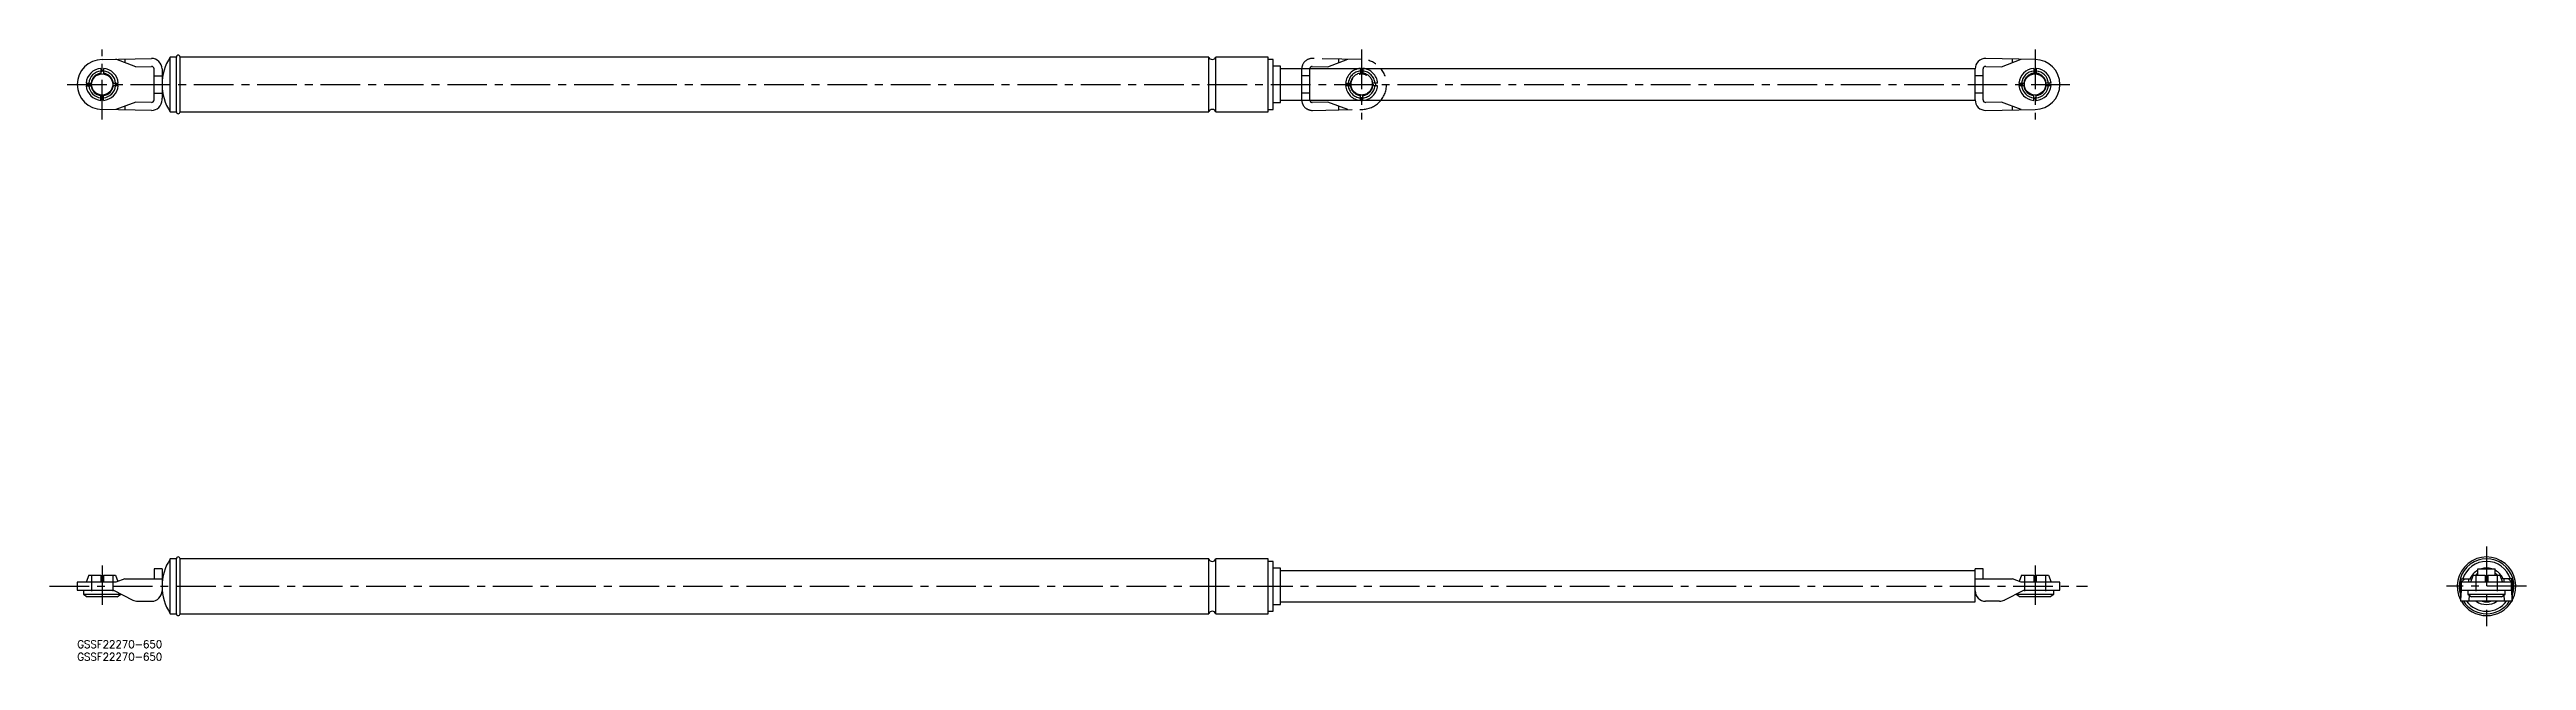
# Model space of a CAD drawing. Extents: x -11 to 982, y -8 to 237.
import ezdxf

# ---------------------------------------------------------------- set-up
doc = ezdxf.new("R2010")
doc.units = 0
doc.header["$LTSCALE"] = 0.5
for name, pattern in [('CENTER', [50.8, 31.75, -6.35, 6.35, -6.35]), ('DASHED', [19.05, 12.7, -6.35]), ('PHANTOM', [63.5, 31.75, -6.35, 6.35, -6.35, 6.35, -6.35])]:
    doc.linetypes.add(name, pattern=pattern)
for name, color, linetype in [('MSM_CENTER', 1, 'CENTER'), ('MSM_CONTINUOUS', 7, 'CONTINUOUS'), ('MSM_DASHED', 4, 'DASHED'), ('MSM_IMAGINARY', 6, 'PHANTOM'), ('MSM_PART_NUMBER', 7, 'CONTINUOUS')]:
    doc.layers.add(name, color=color, linetype=linetype)
doc.styles.get("Standard").update_dxf_attribs({"font": 'txt.shx', "height": 3, "bigfont": 'bigfont.shx'})

# ---------------------------------------------------------------- blocks, each defined once
blk = doc.blocks.new('*U21')
at = {"layer": 'MSM_PART_NUMBER'}
blk.add_text('GSSF22270-650', height=3, dxfattribs=at).set_placement((0, -3))
blk = doc.blocks.new('*U22')
at = {"layer": 'MSM_PART_NUMBER'}
blk.add_text('GSSF22270-650', height=3, dxfattribs=at).set_placement((0, -8))

msp = doc.modelspace()

# ---------------------------------------------------------------- linework, layer by layer
at = {"layer": 'MSM_CENTER'}
for p, q in [((10, 209.03), (10, 237.03)), ((515, 237.03), (515, 209.03)), ((785, 237.03), (785, 209.03)), ((-4, 223.03), (799, 223.03)), ((10, 30.15), (10, 13.55)), ((785, 30.15), (785, 13.55)), ((966.06, 37.75), (966.06, 5.75)), ((-11.11, 21.75), (806.11, 21.75)), ((982.06, 21.75), (950.06, 21.75))]:
    msp.add_line(p, q, dxfattribs=at)
at = {"layer": 'MSM_CONTINUOUS'}
for p, q in [((9.5, 229.45), (9.5, 227.25)), ((10, 233.03), (29.71, 233.44)), ((10.5, 229.45), (10.5, 227.25)), ((23.5, 230.11), (15.5, 233.15)), ((19.09, 233.22), (19.09, 231.79)), ((23.5, 230.11), (29.78, 230.24)), ((30.8, 216.82), (30.8, 229.24)), ((34, 229.24), (34, 217.55)), ((39.75, 234.03), (37.3, 234.03)), ((37.3, 212.03), (37.3, 234.03)), ((39.75, 212.03), (39.75, 234.03)), ((453.67, 234.03), (41.25, 234.03)), ((41.25, 212.03), (41.25, 234.03)), ((453.67, 212.03), (453.67, 234.03)), ((456.5, 212.03), (456.5, 234.03)), ((477.5, 234.03), (456.5, 234.03)), ((477.5, 212.03), (477.5, 234.03)), ((479.5, 233.03), (477.5, 233.03)), ((479.5, 213.03), (479.5, 233.03)), ((482.5, 230.33), (479.5, 230.33)), ((482.5, 215.73), (482.5, 230.33)), ((761, 229.28), (482.5, 229.28)), ((761, 216.82), (761, 229.24)), ((764.2, 216.82), (764.2, 229.24)), ((765.22, 230.24), (771.5, 230.11)), ((785, 233.03), (765.29, 233.44)), ((771.5, 230.11), (779.5, 233.15)), ((775.91, 231.79), (775.91, 233.22)), ((784.5, 229.45), (784.5, 227.25)), ((785.5, 229.45), (785.5, 227.25)), ((3.58, 223.53), (5.78, 223.53)), ((3.58, 222.53), (5.78, 222.53)), ((4.5, 223.03), (4.52, 223.53)), ((4.52, 222.53), (4.5, 223.03)), ((9.5, 216.61), (9.5, 218.81)), ((10.5, 216.61), (10.5, 218.81)), ((14.22, 223.53), (16.42, 223.53)), ((16.42, 222.53), (14.22, 222.53)), ((30.8, 226.53), (34, 226.53)), ((30.8, 219.53), (34, 219.53)), ((764.2, 226.53), (761, 226.53)), ((764.2, 219.53), (761, 219.53)), ((778.58, 223.53), (780.78, 223.53)), ((780.78, 222.53), (778.58, 222.53)), ((784.5, 216.61), (784.5, 218.81)), ((785.5, 216.61), (785.5, 218.81)), ((791.42, 223.53), (789.22, 223.53)), ((791.42, 222.53), (789.22, 222.53)), ((790.48, 223.53), (790.5, 223.03)), ((790.5, 223.03), (790.48, 222.53)), ((29.71, 212.62), (10, 213.03)), ((23.5, 215.95), (15.5, 212.92)), ((19.09, 214.28), (19.09, 212.84)), ((29.78, 215.82), (23.5, 215.95)), ((34, 216.82), (34, 217.55)), ((37.3, 212.03), (39.75, 212.03)), ((41.25, 212.03), (453.67, 212.03)), ((456.5, 212.03), (477.5, 212.03)), ((477.5, 213.03), (479.5, 213.03)), ((479.5, 215.73), (482.5, 215.73)), ((482.5, 216.78), (761, 216.78)), ((771.5, 215.95), (765.22, 215.82)), ((765.29, 212.62), (785, 213.03)), ((779.5, 212.92), (771.5, 215.95)), ((775.91, 212.84), (775.91, 214.28)), ((39.75, 32.75), (37.3, 32.75)), ((37.3, 10.75), (37.3, 32.75)), ((39.75, 10.75), (39.75, 32.75)), ((453.67, 32.75), (41.25, 32.75)), ((41.25, 10.75), (41.25, 32.75)), ((453.67, 10.75), (453.67, 32.75)), ((477.5, 32.75), (456.5, 32.75)), ((456.5, 10.75), (456.5, 32.75)), ((477.5, 10.75), (477.5, 32.75)), ((479.5, 31.75), (477.5, 31.75)), ((479.5, 11.75), (479.5, 31.75)), ((0, 23.35), (0, 20.15)), ((15.5, 23.35), (0, 23.35)), ((0, 20.15), (14.54, 20.15)), ((2.5, 20.15), (2.5, 18.55)), ((4.62, 26.15), (3.58, 23.35)), ((4.62, 26.15), (9.5, 26.15)), ((9.5, 26.15), (9.5, 23.35)), ((10.5, 26.15), (15.38, 26.15)), ((10.5, 26.15), (10.5, 23.35)), ((14.54, 20.15), (22.3, 16.21)), ((15.38, 26.15), (16.3, 23.66)), ((19.09, 24.75), (15.5, 23.35)), ((19.09, 24.75), (34, 24.75)), ((34, 28.75), (30.8, 28.75)), ((30.8, 28.75), (30.8, 24.75)), ((34, 28.75), (34, 19.95)), ((482.5, 29.05), (479.5, 29.05)), ((482.5, 14.45), (482.5, 29.05)), ((761, 28), (482.5, 28)), ((761, 15.5), (761, 28.75)), ((764.2, 28.75), (761, 28.75)), ((761, 24.75), (775.91, 24.75)), ((764.2, 24.75), (764.2, 28.75)), ((772.7, 16.21), (780.46, 20.15)), ((779.5, 23.35), (775.91, 24.75)), ((779.62, 26.15), (778.7, 23.66)), ((795, 23.35), (779.5, 23.35)), ((779.62, 26.15), (784.5, 26.15)), ((780.46, 20.15), (795, 20.15)), ((784.5, 26.15), (784.5, 23.35)), ((785.5, 26.15), (790.38, 26.15)), ((785.5, 26.15), (785.5, 23.35)), ((790.38, 26.15), (791.42, 23.35)), ((792.5, 18.55), (792.5, 20.15)), ((795, 20.15), (795, 23.35)), ((955.65, 24.75), (955.65, 15.75)), ((955.65, 24.75), (960.16, 24.75)), ((955.8, 16.21), (955.96, 20.15)), ((955.94, 23.35), (955.87, 24.75)), ((957.3, 24.75), (955.94, 23.35)), ((976.17, 23.35), (955.94, 23.35)), ((955.96, 20.15), (976.15, 20.15)), ((956.06, 20.15), (956.06, 23.35)), ((958.56, 20.15), (958.56, 18.55)), ((958.98, 23.35), (958.98, 24.75)), ((960.68, 26.15), (959.64, 23.35)), ((960.68, 26.15), (965.56, 26.15)), ((962.56, 26.15), (962.56, 28.75)), ((962.56, 28.75), (969.56, 28.75)), ((965.56, 26.15), (965.56, 23.35)), ((966.56, 26.15), (971.43, 26.15)), ((966.56, 26.15), (966.56, 23.35)), ((969.56, 26.15), (969.56, 28.75)), ((971.43, 26.15), (972.48, 23.35)), ((976.47, 24.75), (971.96, 24.75)), ((973.14, 23.35), (973.14, 24.75)), ((973.56, 18.55), (973.56, 20.15)), ((974.81, 24.75), (976.17, 23.35)), ((976.06, 20.15), (976.06, 23.35)), ((976.31, 16.21), (976.15, 20.15)), ((976.17, 23.35), (976.25, 24.75)), ((976.47, 15.75), (976.47, 24.75)), ((2.5, 18.55), (4, 17.55)), ((2.5, 18.55), (17.5, 18.55)), ((16, 17.55), (4, 17.55)), ((16, 17.55), (17.5, 18.55)), ((17.5, 18.55), (17.5, 18.65)), ((24.2, 15.75), (29.8, 15.75)), ((37.3, 10.75), (39.75, 10.75)), ((41.25, 10.75), (453.67, 10.75)), ((456.5, 10.75), (477.5, 10.75)), ((477.5, 11.75), (479.5, 11.75)), ((479.5, 14.45), (482.5, 14.45)), ((482.5, 15.5), (761, 15.5)), ((770.8, 15.75), (765.2, 15.75)), ((777.5, 18.65), (777.5, 18.55)), ((777.5, 18.55), (779, 17.55)), ((777.5, 18.55), (792.5, 18.55)), ((791, 17.55), (779, 17.55)), ((791, 17.55), (792.5, 18.55)), ((976.47, 15.75), (955.65, 15.75)), ((958.56, 18.55), (960.06, 17.55)), ((958.56, 18.55), (973.56, 18.55)), ((959.08, 18.2), (959, 16.21)), ((972.06, 17.55), (960.06, 17.55)), ((972.06, 17.55), (973.56, 18.55)), ((973.03, 18.2), (973.11, 16.21))]:
    msp.add_line(p, q, dxfattribs=at)
for points in [[(955.76, 15.75, 0), (955.76, 15.75, 0), (955.76, 15.75, 0), (955.76, 15.75, 0), (955.76, 15.75, 0), (955.76, 15.75, 0), (955.76, 15.75, 0), (955.76, 15.75, 0), (955.76, 15.75, 0), (955.76, 15.75, 0), (955.76, 15.75, 0), (955.76, 15.75, 0), (955.76, 15.75, 0), (955.77, 15.75, 0), (955.77, 15.76, 0), (955.77, 15.76, 0), (955.77, 15.76, 0), (955.77, 15.76, 0), (955.77, 15.76, 0), (955.77, 15.76, 0), (955.77, 15.76, 0), (955.77, 15.76, 0), (955.77, 15.76, 0), (955.77, 15.77, 0), (955.77, 15.77, 0), (955.77, 15.77, 0), (955.77, 15.77, 0), (955.77, 15.77, 0), (955.77, 15.77, 0), (955.77, 15.77, 0), (955.77, 15.78, 0), (955.77, 15.78, 0), (955.77, 15.78, 0), (955.77, 15.78, 0), (955.77, 15.78, 0), (955.77, 15.78, 0), (955.77, 15.79, 0), (955.77, 15.79, 0), (955.77, 15.79, 0), (955.77, 15.79, 0), (955.77, 15.8, 0), (955.77, 15.8, 0), (955.77, 15.8, 0), (955.77, 15.8, 0), (955.78, 15.8, 0), (955.78, 15.81, 0), (955.78, 15.81, 0), (955.78, 15.81, 0), (955.78, 15.82, 0), (955.78, 15.82, 0), (955.78, 15.82, 0), (955.78, 15.82, 0), (955.78, 15.83, 0), (955.78, 15.83, 0), (955.78, 15.83, 0), (955.78, 15.84, 0), (955.78, 15.84, 0), (955.78, 15.84, 0), (955.78, 15.85, 0), (955.78, 15.85, 0), (955.78, 15.85, 0), (955.78, 15.86, 0), (955.78, 15.86, 0), (955.78, 15.86, 0), (955.78, 15.87, 0), (955.78, 15.87, 0), (955.78, 15.87, 0), (955.78, 15.88, 0), (955.78, 15.88, 0), (955.78, 15.88, 0), (955.78, 15.89, 0), (955.78, 15.89, 0), (955.78, 15.9, 0), (955.78, 15.9, 0), (955.78, 15.9, 0), (955.78, 15.91, 0), (955.79, 15.91, 0), (955.79, 15.92, 0), (955.79, 15.92, 0), (955.79, 15.93, 0), (955.79, 15.93, 0), (955.79, 15.93, 0), (955.79, 15.94, 0), (955.79, 15.94, 0), (955.79, 15.95, 0), (955.79, 15.95, 0), (955.79, 15.96, 0), (955.79, 15.96, 0), (955.79, 15.97, 0), (955.79, 15.97, 0), (955.79, 15.98, 0), (955.79, 15.98, 0), (955.79, 15.99, 0), (955.79, 15.99, 0), (955.79, 16, 0), (955.79, 16, 0), (955.79, 16.01, 0), (955.79, 16.01, 0), (955.79, 16.02, 0), (955.79, 16.03, 0), (955.79, 16.03, 0), (955.79, 16.04, 0), (955.79, 16.04, 0), (955.79, 16.05, 0), (955.79, 16.05, 0), (955.79, 16.06, 0), (955.79, 16.07, 0), (955.79, 16.07, 0), (955.79, 16.08, 0), (955.8, 16.08, 0), (955.8, 16.09, 0), (955.8, 16.09, 0), (955.8, 16.1, 0), (955.8, 16.11, 0), (955.8, 16.11, 0), (955.8, 16.12, 0), (955.8, 16.13, 0), (955.8, 16.13, 0), (955.8, 16.14, 0), (955.8, 16.15, 0), (955.8, 16.15, 0), (955.8, 16.16, 0), (955.8, 16.17, 0), (955.8, 16.17, 0), (955.8, 16.18, 0), (955.8, 16.19, 0), (955.8, 16.19, 0), (955.8, 16.2, 0), (955.8, 16.21, 0)], [(976.31, 16.21, 0), (976.31, 16.2, 0), (976.31, 16.19, 0), (976.31, 16.19, 0), (976.32, 16.18, 0), (976.32, 16.17, 0), (976.32, 16.17, 0), (976.32, 16.16, 0), (976.32, 16.15, 0), (976.32, 16.15, 0), (976.32, 16.14, 0), (976.32, 16.13, 0), (976.32, 16.13, 0), (976.32, 16.12, 0), (976.32, 16.11, 0), (976.32, 16.11, 0), (976.32, 16.1, 0), (976.32, 16.09, 0), (976.32, 16.09, 0), (976.32, 16.08, 0), (976.32, 16.08, 0), (976.32, 16.07, 0), (976.32, 16.07, 0), (976.32, 16.06, 0), (976.32, 16.05, 0), (976.32, 16.05, 0), (976.32, 16.04, 0), (976.32, 16.04, 0), (976.32, 16.03, 0), (976.32, 16.03, 0), (976.32, 16.02, 0), (976.32, 16.01, 0), (976.32, 16.01, 0), (976.32, 16, 0), (976.32, 16, 0), (976.32, 15.99, 0), (976.32, 15.99, 0), (976.33, 15.98, 0), (976.33, 15.98, 0), (976.33, 15.97, 0), (976.33, 15.97, 0), (976.33, 15.96, 0), (976.33, 15.96, 0), (976.33, 15.95, 0), (976.33, 15.95, 0), (976.33, 15.94, 0), (976.33, 15.94, 0), (976.33, 15.93, 0), (976.33, 15.93, 0), (976.33, 15.93, 0), (976.33, 15.92, 0), (976.33, 15.92, 0), (976.33, 15.91, 0), (976.33, 15.91, 0), (976.33, 15.9, 0), (976.33, 15.9, 0), (976.33, 15.9, 0), (976.33, 15.89, 0), (976.33, 15.89, 0), (976.33, 15.88, 0), (976.33, 15.88, 0), (976.33, 15.88, 0), (976.33, 15.87, 0), (976.33, 15.87, 0), (976.33, 15.87, 0), (976.33, 15.86, 0), (976.33, 15.86, 0), (976.33, 15.86, 0), (976.33, 15.85, 0), (976.33, 15.85, 0), (976.34, 15.85, 0), (976.34, 15.84, 0), (976.34, 15.84, 0), (976.34, 15.84, 0), (976.34, 15.83, 0), (976.34, 15.83, 0), (976.34, 15.83, 0), (976.34, 15.82, 0), (976.34, 15.82, 0), (976.34, 15.82, 0), (976.34, 15.82, 0), (976.34, 15.81, 0), (976.34, 15.81, 0), (976.34, 15.81, 0), (976.34, 15.8, 0), (976.34, 15.8, 0), (976.34, 15.8, 0), (976.34, 15.8, 0), (976.34, 15.8, 0), (976.34, 15.79, 0), (976.34, 15.79, 0), (976.34, 15.79, 0), (976.34, 15.79, 0), (976.34, 15.78, 0), (976.34, 15.78, 0), (976.34, 15.78, 0), (976.34, 15.78, 0), (976.34, 15.78, 0), (976.34, 15.78, 0), (976.34, 15.77, 0), (976.34, 15.77, 0), (976.35, 15.77, 0), (976.35, 15.77, 0), (976.35, 15.77, 0), (976.35, 15.77, 0), (976.35, 15.77, 0), (976.35, 15.76, 0), (976.35, 15.76, 0), (976.35, 15.76, 0), (976.35, 15.76, 0), (976.35, 15.76, 0), (976.35, 15.76, 0), (976.35, 15.76, 0), (976.35, 15.76, 0), (976.35, 15.76, 0), (976.35, 15.75, 0), (976.35, 15.75, 0), (976.35, 15.75, 0), (976.35, 15.75, 0), (976.35, 15.75, 0), (976.35, 15.75, 0), (976.35, 15.75, 0), (976.35, 15.75, 0), (976.35, 15.75, 0), (976.35, 15.75, 0), (976.35, 15.75, 0), (976.35, 15.75, 0), (976.35, 15.75, 0), (976.35, 15.75, 0)]]:
    msp.add_polyline3d(points, dxfattribs=at)
for centre in [(10, 223.03), (785, 223.03)]:
    msp.add_circle(centre, 4.25, dxfattribs=at)
for centre, radius, start, end in [((10, 223.03), 10, 90, 270), ((10, 223.03), 6.44, 94.45407, 175.54593), ((10, 223.03), 5.5, 84.78409, 95.21591), ((10, 223.03), 6.44, 4.45407, 85.54593), ((29.8, 229.24), 4.2, 0, 91.19349), ((29.8, 229.24), 1, 0, 91.19349), ((54, 223.03), 20, 146.63299, 213.36701), ((40.5, 234.03), 0.75, 0, 180), ((455.09, 234.53), 1.5, 199.47122, 340.52878), ((765.2, 229.24), 4.2, 88.80651, 180), ((765.2, 229.24), 1, 88.80651, 180), ((785, 223.03), 6.44, 94.45407, 175.54593), ((785, 223.03), 5.5, 84.78409, 95.21591), ((785, 223.03), 10, 270, 90), ((785, 223.03), 6.44, 4.45407, 85.54593), ((10, 223.03), 6.44, 184.45407, 265.54593), ((10, 223.03), 5.4, 95.31277, 174.68723), ((10, 223.03), 5.4, 185.31277, 264.68723), ((10, 223.03), 4.5, 96.37937, 173.62063), ((10, 223.03), 4.5, 186.37937, 263.62063), ((10, 223.03), 5.4, 5.31277, 84.68723), ((10, 223.03), 4.5, 6.37937, 83.62063), ((10, 223.03), 6.44, 274.45407, 355.54593), ((10, 223.03), 5.4, 275.31277, 354.68723), ((10, 223.03), 4.5, 276.37937, 353.62063), ((10.09, 223.03), 5.41, 354.71195, 5.30829), ((785, 223.03), 6.44, 184.45407, 265.54593), ((784.91, 223.03), 5.41, 174.71195, 185.30829), ((785, 223.03), 5.4, 95.31277, 174.68723), ((785, 223.03), 5.4, 185.31277, 264.68723), ((785, 223.03), 4.5, 96.37937, 173.62063), ((785, 223.03), 4.5, 186.37937, 263.62063), ((785, 223.03), 5.4, 5.31277, 84.68723), ((785, 223.03), 4.5, 6.37937, 83.62063), ((785, 223.03), 4.5, 276.37937, 353.62063), ((785, 223.03), 5.4, 275.31277, 354.68723), ((785, 223.03), 6.44, 274.45407, 355.54593), ((10, 223.03), 5.5, 264.78409, 275.21591), ((29.8, 216.82), 4.2, 268.80651, 0), ((29.8, 216.82), 1, 268.80651, 0), ((40.5, 212.03), 0.75, 180, 0), ((455.09, 211.53), 1.5, 19.47122, 160.52878), ((765.2, 216.82), 4.2, 180, 271.19349), ((765.2, 216.82), 1, 180, 271.19349), ((785, 223.03), 5.5, 264.78409, 275.21591), ((54, 21.75), 20, 146.63299, 213.36701), ((40.5, 32.75), 0.75, 0, 180), ((455.09, 33.25), 1.5, 199.47122, 340.52878), ((966.06, 21.75), 11.75, 332.38628, 207.6137), ((966.06, 21.75), 11, 341.17491, 198.82509), ((966.06, 21.75), 10, 17.4576, 162.5424), ((29.8, 19.95), 4.2, 270, 0), ((765.2, 19.95), 4.2, 180, 270), ((966.06, 21.75), 7.3, 118.64962, 155.73491), ((966.06, 21.75), 6.25, 124.0558, 135.25119), ((966.06, 21.75), 7.3, 73.51703, 106.48297), ((966.06, 21.75), 7.3, 24.26509, 61.35038), ((966.06, 21.75), 6.25, 44.74881, 55.9442), ((24.2, 19.95), 4.2, 243.03406, 270), ((40.5, 10.75), 0.75, 180, 0), ((455.09, 10.25), 1.5, 19.47122, 160.52878), ((770.8, 19.95), 4.2, 270, 296.96594), ((966.06, 21.75), 11.75, 210.70636, 329.29364), ((966.06, 21.75), 11, 213.05573, 326.94427), ((966.06, 21.75), 10, 216.8699, 323.1301), ((966.06, 21.75), 7.3, 235.27724, 304.72276), ((966.06, 21.75), 6.25, 253.7398, 286.2602)]:
    msp.add_arc(centre, radius, start, end, dxfattribs=at)
at = {"layer": 'MSM_DASHED'}
for p, q in [((5.75, 26.15), (5.75, 17.55)), ((14.25, 26.15), (14.25, 17.55)), ((780.75, 26.15), (780.75, 17.55)), ((789.25, 26.15), (789.25, 17.55)), ((961.81, 26.15), (961.81, 17.55)), ((970.31, 26.15), (970.31, 17.55))]:
    msp.add_line(p, q, dxfattribs=at)
at = {"layer": 'MSM_IMAGINARY'}
for p, q in [((491, 216.82), (491, 229.24)), ((494.2, 216.82), (494.2, 229.24)), ((495.22, 230.24), (501.5, 230.11)), ((515, 233.03), (495.29, 233.44)), ((501.5, 230.11), (509.5, 233.15)), ((505.91, 231.79), (505.91, 233.22)), ((514.5, 229.45), (514.5, 227.25)), ((515.5, 229.45), (515.5, 227.25)), ((494.2, 226.53), (491, 226.53)), ((494.2, 219.53), (491, 219.53)), ((508.58, 223.53), (510.78, 223.53)), ((510.78, 222.53), (508.58, 222.53)), ((514.5, 216.61), (514.5, 218.81)), ((515.5, 216.61), (515.5, 218.81)), ((521.42, 223.53), (519.22, 223.53)), ((521.42, 222.53), (519.22, 222.53)), ((520.48, 223.53), (520.5, 223.03)), ((520.5, 223.03), (520.48, 222.53)), ((501.5, 215.95), (495.22, 215.82)), ((495.29, 212.62), (515, 213.03)), ((509.5, 212.92), (501.5, 215.95)), ((505.91, 212.84), (505.91, 214.28))]:
    msp.add_line(p, q, dxfattribs=at)
msp.add_circle((515, 223.03), 4.25, dxfattribs=at)
for centre, radius, start, end in [((495.2, 229.24), 4.2, 88.80651, 180), ((495.2, 229.24), 1, 88.80651, 180), ((515, 223.03), 6.44, 94.45407, 175.54593), ((515, 223.03), 5.5, 84.78409, 95.21591), ((515, 223.03), 10, 270, 90), ((515, 223.03), 6.44, 4.45407, 85.54593), ((515, 223.03), 6.44, 184.45407, 265.54593), ((514.91, 223.03), 5.41, 174.71195, 185.30829), ((515, 223.03), 5.4, 95.31277, 174.68723), ((515, 223.03), 5.4, 185.31277, 264.68723), ((515, 223.03), 4.5, 96.37937, 173.62063), ((515, 223.03), 4.5, 186.37937, 263.62063), ((515, 223.03), 5.4, 5.31277, 84.68723), ((515, 223.03), 4.5, 6.37937, 83.62063), ((515, 223.03), 4.5, 276.37937, 353.62063), ((515, 223.03), 5.4, 275.31277, 354.68723), ((515, 223.03), 6.44, 274.45407, 355.54593), ((495.2, 216.82), 4.2, 180, 271.19349), ((495.2, 216.82), 1, 180, 271.19349), ((515, 223.03), 5.5, 264.78409, 275.21591)]:
    msp.add_arc(centre, radius, start, end, dxfattribs=at)

# ---------------------------------------------------------------- block references
at = {"layer": 'MSM_CONTINUOUS'}
for name in ['*U21', '*U22']:
    msp.add_blockref(name, (0, 0), dxfattribs=at)

doc.saveas('drawing.dxf')
